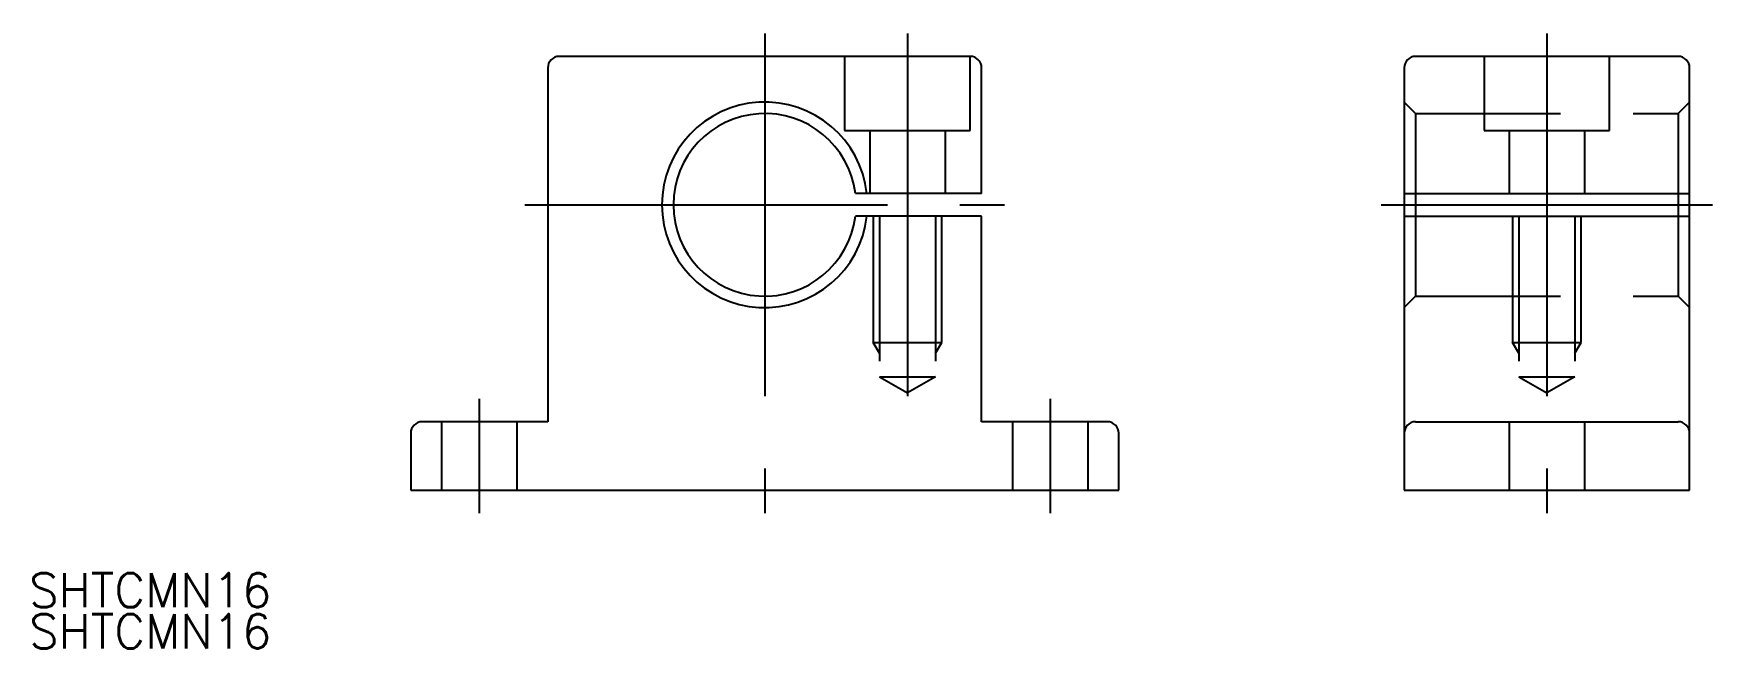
# Model space of a CAD drawing. Extents: x -33 to 114, y -14 to 40.
import ezdxf

# ---------------------------------------------------------------- set-up
doc = ezdxf.new("R2010")
doc.units = 0
doc.linetypes.add('CENTER', pattern=[50.8, 31.75, -6.35, 6.35, -6.35])
doc.linetypes.add('DASHED', pattern=[19.05, 12.7, -6.35])
doc.layers.get('0').update_dxf_attribs({"linetype": 'CONTINUOUS'})
doc.layers.add('CENTER', color=1, linetype='CENTER')
doc.styles.get("Standard").update_dxf_attribs({"font": 'txt.shx', "height": 3, "bigfont": 'bigfont.shx'})

# ---------------------------------------------------------------- blocks, each defined once
blk = doc.blocks.new('*U2')
at = {"color": 7, "linetype": 'CONTINUOUS'}
blk.add_text('SHTCMN16', height=3, dxfattribs=at).set_placement((-33.42, -10.25))
blk = doc.blocks.new('*U3')
at = {"color": 7, "linetype": 'CONTINUOUS'}
blk.add_text('SHTCMN16', height=3, dxfattribs=at).set_placement((-33.42, -13.85))

msp = doc.modelspace()

# ---------------------------------------------------------------- linework, layer by layer
at = {"color": 7, "linetype": 'CONTINUOUS'}
for p, q in [((12, 37), (12, 6)), ((49, 38), (13, 38)), ((50, 26), (50, 37)), ((87, 37), (87, 0)), ((111, 38), (88, 38)), ((112, 0), (112, 37)), ((50, 26), (38.94, 26)), ((87, 26), (112, 26)), ((88, 26), (88, 24)), ((111, 26), (111, 24)), ((50, 24), (38.94, 24)), ((50, 6), (50, 24)), ((87, 24), (112, 24)), ((12, 6), (1, 6)), ((61, 6), (50, 6)), ((88, 6), (111, 6)), ((0, 5), (0, 0)), ((62, 0), (62, 5)), ((0, 0), (62, 0)), ((87, 0), (112, 0))]:
    msp.add_line(p, q, dxfattribs=at)
at = {"color": 3, "linetype": 'DASHED'}
for p, q in [((38, 38), (38, 31.5)), ((49, 31.5), (49, 38)), ((94, 38), (94, 31.5)), ((105, 31.5), (105, 38)), ((87, 34), (88, 33)), ((111, 33), (112, 34)), ((88, 33), (88, 26)), ((88, 33), (111, 33)), ((111, 33), (111, 26)), ((38, 31.5), (49, 31.5)), ((40.2, 31.5), (40.2, 26)), ((46.8, 31.5), (46.8, 26)), ((94, 31.5), (105, 31.5)), ((96.2, 31.5), (96.2, 26)), ((102.8, 31.5), (102.8, 26)), ((40.5, 24), (40.5, 12.94)), ((41.04, 24), (41.04, 9.94)), ((45.96, 24), (45.96, 9.94)), ((46.5, 12.94), (46.5, 24)), ((88, 24), (88, 17)), ((96.5, 24), (96.5, 12.94)), ((97.04, 24), (97.04, 9.94)), ((101.96, 24), (101.96, 9.94)), ((102.5, 12.94), (102.5, 24)), ((111, 24), (111, 17)), ((87, 16), (88, 17)), ((88, 17), (111, 17)), ((111, 17), (112, 16)), ((40.5, 12.94), (46.5, 12.94)), ((41.04, 12), (40.5, 12.94)), ((45.96, 12), (46.5, 12.94)), ((96.5, 12.94), (102.5, 12.94)), ((97.04, 12), (96.5, 12.94)), ((101.96, 12), (102.5, 12.94)), ((41.04, 9.94), (45.96, 9.94)), ((41.04, 9.94), (43.5, 8.52)), ((45.96, 9.94), (43.5, 8.52)), ((97.04, 9.94), (101.96, 9.94)), ((97.04, 9.94), (99.5, 8.52)), ((101.96, 9.94), (99.5, 8.52)), ((2.7, 6), (2.7, 0)), ((9.3, 6), (9.3, 0)), ((52.7, 6), (52.7, 0)), ((59.3, 6), (59.3, 0)), ((96.2, 6), (96.2, 0)), ((102.8, 6), (102.8, 0))]:
    msp.add_line(p, q, dxfattribs=at)
at = {"color": 7, "linetype": 'CONTINUOUS'}
for centre, radius, start, end in [((13, 37), 1, 90, 180), ((49, 37), 1, 0, 90), ((88, 37), 1, 90, 180), ((111, 37), 1, 0, 90), ((31, 25), 9, 6.3794, 353.6206), ((31, 25), 8, 7.1808, 352.8192), ((1, 5), 1, 90, 180), ((61, 5), 1, 0, 90), ((88, 5), 1, 90, 180), ((111, 5), 1, 0, 90)]:
    msp.add_arc(centre, radius, start, end, dxfattribs=at)
at = {"layer": 'CENTER', "color": 1, "linetype": 'CENTER'}
for p, q in [((31, 40), (31, -2)), ((43.5, 40), (43.5, 6.52)), ((99.5, 40), (99.5, -2)), ((10, 25), (52, 25)), ((85, 25), (114, 25)), ((6, 8), (6, -2)), ((56, 8), (56, -2))]:
    msp.add_line(p, q, dxfattribs=at)

# ---------------------------------------------------------------- block references
at = {"color": 7, "linetype": 'CONTINUOUS'}
for name in ['*U2', '*U3']:
    msp.add_blockref(name, (0, 0), dxfattribs=at)

doc.saveas('drawing.dxf')
